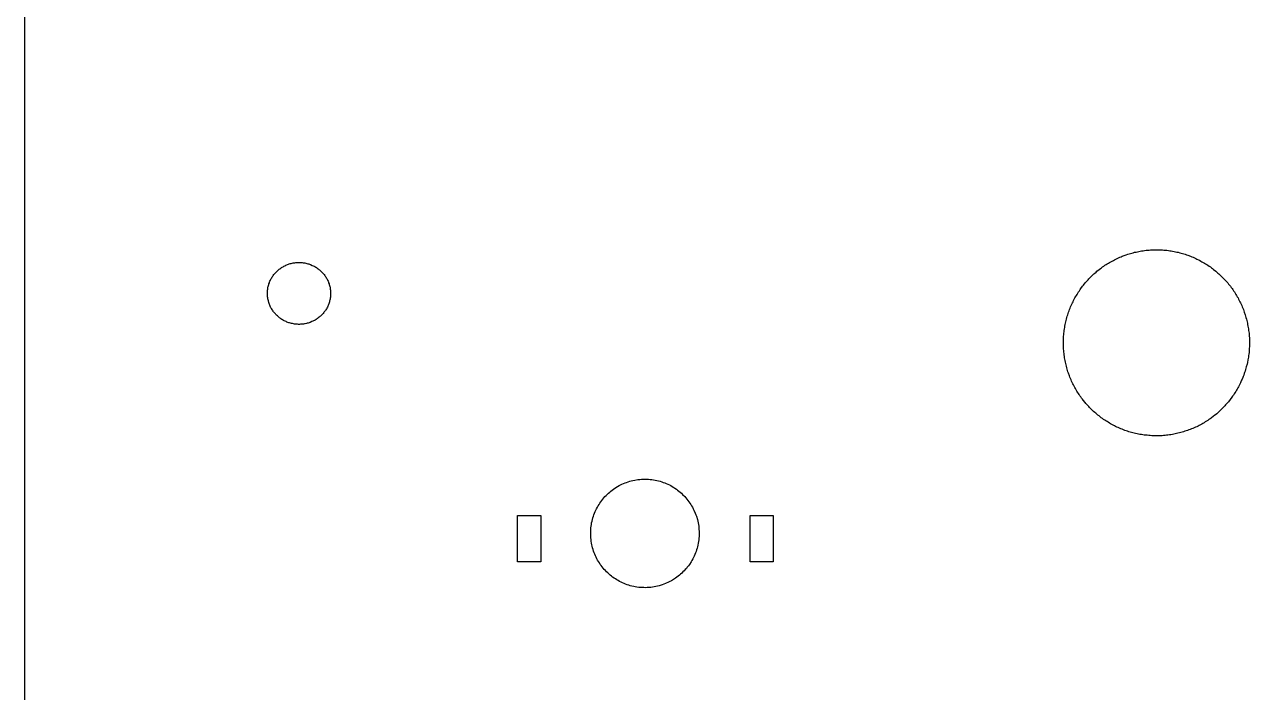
# Model space of a CAD drawing. Extents: x 14 to 160, y 773 to 1209.
# Drawn here: x 14 to 93, y 867.9 to 911 of the extents above; entities that cross this region are included whole.
import ezdxf

# ---------------------------------------------------------------- set-up
doc = ezdxf.new("R2010")
doc.units = 0

msp = doc.modelspace()

# ---------------------------------------------------------------- linework, layer by layer
at = {"layer": 'Bottom'}
for p, q in [((14.012902, 952.608116), (14.0129, 774.592)), ((85.270955, 896.184553), (85.359216, 896.216107)), ((85.359216, 896.216107), (85.447486, 896.241285)), ((85.447486, 896.241285), (85.535747, 896.263316)), ((85.535747, 896.263316), (85.624017, 896.288495)), ((85.624017, 896.288495), (85.721737, 896.304231)), ((85.721737, 896.304231), (85.810006, 896.32941)), ((85.810006, 896.32941), (85.898268, 896.345146)), ((85.898268, 896.345146), (85.995988, 896.360883)), ((85.995988, 896.360883), (86.084257, 896.376619)), ((86.084257, 896.376619), (86.181977, 896.392356)), ((86.181977, 896.392356), (86.270247, 896.401798)), ((86.270247, 896.401798), (86.367966, 896.417534)), ((86.367966, 896.417534), (86.465694, 896.42399)), ((86.465694, 896.42399), (86.560258, 896.433432)), ((86.560258, 896.433432), (86.651675, 896.442874)), ((86.651675, 896.442874), (86.7462, 896.443)), ((86.7462, 896.443), (86.843928, 896.449456)), ((86.843928, 896.449456), (87.0362, 896.449)), ((87.0368, 896.449), (87.2322, 896.449)), ((87.2322, 896.449), (87.329928, 896.442544)), ((87.329928, 896.442544), (87.4245, 896.443)), ((87.4245, 896.443), (87.52222, 896.433719)), ((87.52222, 896.433719), (87.610481, 896.424278)), ((87.610481, 896.424278), (87.708209, 896.417822)), ((87.708209, 896.417822), (87.805928, 896.402085)), ((87.805928, 896.402085), (87.894198, 896.392643)), ((87.894198, 896.392643), (87.988762, 896.376907)), ((87.988762, 896.376907), (88.080187, 896.36117)), ((88.080187, 896.36117), (88.174752, 896.345434)), ((88.174752, 896.345434), (88.266169, 896.329697)), ((88.266169, 896.329697), (88.354439, 896.304519)), ((88.354439, 896.304519), (88.449011, 896.288782)), ((88.449011, 896.288782), (88.540428, 896.263604)), ((88.540428, 896.263604), (88.628689, 896.241573)), ((88.628689, 896.241573), (88.716959, 896.216394)), ((88.716959, 896.216394), (88.805221, 896.184841)), ((30.746579, 895.392821), (30.804441, 895.427522)), ((30.804441, 895.427522), (30.862302, 895.449634)), ((30.862302, 895.449634), (30.977977, 895.499991)), ((30.977977, 895.499991), (31.035839, 895.522022)), ((31.035839, 895.522022), (31.093701, 895.537758)), ((31.093701, 895.537758), (31.148335, 895.556642)), ((31.148335, 895.556642), (31.2158, 895.572379)), ((31.2158, 895.572379), (31.273662, 895.588115)), ((31.273662, 895.588115), (31.337899, 895.603852)), ((31.337899, 895.603852), (31.395761, 895.610308)), ((31.395761, 895.610308), (31.463227, 895.619749)), ((31.463227, 895.619749), (31.527464, 895.629191)), ((31.527464, 895.629191), (31.594929, 895.635647)), ((31.594929, 895.635647), (31.7267, 895.636)), ((31.7265, 895.635), (31.8486, 895.635)), ((31.8486, 895.635), (31.916065, 895.628544)), ((31.916065, 895.628544), (31.980302, 895.619102)), ((31.980302, 895.619102), (32.047768, 895.60966)), ((32.047768, 895.60966), (32.102401, 895.603204)), ((32.102401, 895.603204), (32.169867, 895.587468)), ((32.169867, 895.587468), (32.227729, 895.571731)), ((32.227729, 895.571731), (32.291966, 895.555995)), ((32.291966, 895.555995), (32.349828, 895.537111)), ((32.349828, 895.537111), (32.40769, 895.521374)), ((32.40769, 895.521374), (32.465551, 895.499343)), ((32.465551, 895.499343), (32.581226, 895.448987)), ((32.581226, 895.448987), (32.639088, 895.426875)), ((32.639088, 895.426875), (32.69695, 895.392254)), ((83.641186, 895.393209), (83.713655, 895.449941)), ((83.713655, 895.449941), (83.786123, 895.497231)), ((83.786123, 895.497231), (83.864967, 895.544522)), ((83.864967, 895.544522), (83.937436, 895.594959)), ((83.937436, 895.594959), (84.019403, 895.635955)), ((84.019403, 895.635955), (84.101362, 895.683245)), ((84.101362, 895.683245), (84.180205, 895.72424)), ((84.180205, 895.72424), (84.262172, 895.771531)), ((84.262172, 895.771531), (84.340936, 895.812526)), ((84.340936, 895.812526), (84.422903, 895.853522)), ((84.422903, 895.853522), (84.504862, 895.89137)), ((84.504862, 895.89137), (84.583705, 895.926071)), ((84.583705, 895.926071), (84.671975, 895.967067)), ((84.671975, 895.967067), (84.753934, 895.99862)), ((84.753934, 895.99862), (84.835893, 896.039616)), ((84.835893, 896.039616), (85.012424, 896.102643)), ((85.012424, 896.102643), (85.091268, 896.127821)), ((85.091268, 896.127821), (85.182685, 896.159375)), ((85.182685, 896.159375), (85.270955, 896.184553)), ((88.805221, 896.184841), (88.89349, 896.159662)), ((88.89349, 896.159662), (88.981752, 896.128109)), ((88.981752, 896.128109), (89.063719, 896.10293)), ((89.063719, 896.10293), (89.24025, 896.039904)), ((89.24025, 896.039904), (89.322209, 895.998908)), ((89.322209, 895.998908), (89.41047, 895.967354)), ((89.41047, 895.967354), (89.492437, 895.926359)), ((89.492437, 895.926359), (89.571201, 895.891658)), ((89.571201, 895.891658), (89.65316, 895.853809)), ((89.65316, 895.853809), (89.741429, 895.812814)), ((89.741429, 895.812814), (89.823388, 895.771818)), ((89.823388, 895.771818), (89.895938, 895.724528)), ((89.895938, 895.724528), (89.974701, 895.683532)), ((89.974701, 895.683532), (90.05666, 895.636242)), ((90.05666, 895.636242), (90.135503, 895.595247)), ((90.135503, 895.595247), (90.207972, 895.544809)), ((90.207972, 895.544809), (90.289939, 895.497519)), ((90.289939, 895.497519), (90.362408, 895.450229)), ((90.362408, 895.450229), (90.434876, 895.393497)), ((29.933365, 894.602445), (29.965564, 894.652802)), ((29.965564, 894.652802), (29.997763, 894.709453)), ((29.997763, 894.709453), (30.029963, 894.756663)), ((30.029963, 894.756663), (30.065309, 894.803872)), ((30.065309, 894.803872), (30.103884, 894.854229)), ((30.103884, 894.854229), (30.13923, 894.901439)), ((30.13923, 894.901439), (30.177805, 894.942354)), ((30.177805, 894.942354), (30.219608, 894.989563)), ((30.219608, 894.989563), (30.26141, 895.030478)), ((30.26141, 895.030478), (30.303213, 895.080835)), ((30.303213, 895.080835), (30.351391, 895.118683)), ((30.351391, 895.118683), (30.393193, 895.159598)), ((30.393193, 895.159598), (30.441371, 895.191152)), ((30.441371, 895.191152), (30.492777, 895.232067)), ((30.492777, 895.232067), (30.540955, 895.26362)), ((30.540955, 895.26362), (30.589133, 895.304535)), ((30.589133, 895.304535), (30.640539, 895.336089)), ((30.640539, 895.336089), (30.698401, 895.361267)), ((30.698401, 895.361267), (30.746579, 895.392821)), ((32.69695, 895.392254), (32.745128, 895.370223)), ((32.745128, 895.370223), (32.80299, 895.335522)), ((32.80299, 895.335522), (32.851168, 895.303969)), ((32.851168, 895.303969), (32.902574, 895.263054)), ((32.902574, 895.263054), (32.950752, 895.2315)), ((32.950752, 895.2315), (32.99893, 895.190585)), ((32.99893, 895.190585), (33.050336, 895.159031)), ((33.050336, 895.159031), (33.092138, 895.118117)), ((33.092138, 895.118117), (33.140316, 895.080268)), ((33.140316, 895.080268), (33.182119, 895.029911)), ((33.182119, 895.029911), (33.223921, 894.988997)), ((33.223921, 894.988997), (33.262496, 894.941787)), ((33.262496, 894.941787), (33.304298, 894.900872)), ((33.304298, 894.900872), (33.336498, 894.853663)), ((33.336498, 894.853663), (33.3783, 894.803306)), ((33.3783, 894.803306), (33.4105, 894.756096)), ((33.4105, 894.756096), (33.445846, 894.708887)), ((33.445846, 894.708887), (33.478046, 894.652235)), ((33.478046, 894.652235), (33.510245, 894.601879)), ((82.679984, 894.576905), (82.743011, 894.643079)), ((82.743011, 894.643079), (82.809185, 894.706105)), ((82.809185, 894.706105), (82.872212, 894.772279)), ((82.872212, 894.772279), (82.938386, 894.829012)), ((82.938386, 894.829012), (83.001412, 894.892038)), ((83.001412, 894.892038), (83.067586, 894.94877)), ((83.067586, 894.94877), (83.140055, 895.011797)), ((83.140055, 895.011797), (83.203082, 895.068529)), ((83.203082, 895.068529), (83.348084, 895.182017)), ((83.348084, 895.182017), (83.423699, 895.238749)), ((83.423699, 895.238749), (83.496168, 895.286039)), ((83.496168, 895.286039), (83.568637, 895.342772)), ((83.568637, 895.342772), (83.641186, 895.393209)), ((90.434876, 895.393497), (90.516843, 895.343059)), ((90.516843, 895.343059), (90.589312, 895.286327)), ((90.589312, 895.286327), (90.66178, 895.239037)), ((90.66178, 895.239037), (90.724807, 895.182305)), ((90.724807, 895.182305), (90.869817, 895.068817)), ((90.869817, 895.068817), (90.935991, 895.012085)), ((90.935991, 895.012085), (91.00846, 894.949058)), ((91.00846, 894.949058), (91.071486, 894.892326)), ((91.071486, 894.892326), (91.13766, 894.829299)), ((91.13766, 894.829299), (91.200687, 894.772567)), ((91.200687, 894.772567), (91.396134, 894.57712)), ((29.6861, 893.781), (29.692556, 893.847093)), ((29.692556, 893.847093), (29.702159, 893.903745)), ((29.702159, 893.903745), (29.708615, 893.966691)), ((29.708615, 893.966691), (29.718219, 894.032784)), ((29.718219, 894.032784), (29.734278, 894.089435)), ((29.734278, 894.089435), (29.750337, 894.152381)), ((29.750337, 894.152381), (29.766396, 894.209033)), ((29.766396, 894.209033), (29.785603, 894.265684)), ((29.785603, 894.265684), (29.808118, 894.322336)), ((29.808118, 894.322336), (29.824178, 894.385282)), ((29.824178, 894.385282), (29.84984, 894.435638)), ((29.84984, 894.435638), (29.875503, 894.49229)), ((29.875503, 894.49229), (29.907702, 894.548941)), ((29.907702, 894.548941), (29.933365, 894.602445)), ((33.510245, 894.601879), (33.535907, 894.548375)), ((33.535907, 894.548375), (33.568107, 894.491723)), ((33.568107, 894.491723), (33.593769, 894.435072)), ((33.593769, 894.435072), (33.616204, 894.384715)), ((33.616204, 894.384715), (33.635411, 894.321769)), ((33.635411, 894.321769), (33.657926, 894.265118)), ((33.657926, 894.265118), (33.673985, 894.208466)), ((33.673985, 894.208466), (33.693192, 894.151815)), ((33.693192, 894.151815), (33.709251, 894.088869)), ((33.709251, 894.088869), (33.72531, 894.032217)), ((33.72531, 894.032217), (33.731766, 893.966124)), ((33.731766, 893.966124), (33.74137, 893.903178)), ((33.74137, 893.903178), (33.747826, 893.846527)), ((33.747826, 893.846527), (33.757429, 893.780433)), ((82.065325, 893.801523), (82.115763, 893.883481)), ((82.115763, 893.883481), (82.163053, 893.956031)), ((82.163053, 893.956031), (82.276541, 894.101033)), ((82.276541, 894.101033), (82.333273, 894.167207)), ((82.333273, 894.167207), (82.446761, 894.312209)), ((82.446761, 894.312209), (82.503493, 894.375235)), ((82.503493, 894.375235), (82.560225, 894.447704)), ((82.560225, 894.447704), (82.623252, 894.513878)), ((82.623252, 894.513878), (82.679984, 894.576905)), ((91.396134, 894.57712), (91.452866, 894.514093)), ((91.452866, 894.514093), (91.515893, 894.447919)), ((91.515893, 894.447919), (91.572625, 894.375451)), ((91.572625, 894.375451), (91.638799, 894.312424)), ((91.638799, 894.312424), (91.695531, 894.239955)), ((91.695531, 894.239955), (91.749116, 894.167487)), ((91.749116, 894.167487), (91.805848, 894.101313)), ((91.805848, 894.101313), (91.856286, 894.028844)), ((91.856286, 894.028844), (91.913018, 893.956376)), ((91.913018, 893.956376), (91.960308, 893.883826)), ((91.960308, 893.883826), (92.01704, 893.801867)), ((29.686144, 893.531651), (29.6861, 893.781)), ((29.6926, 893.475), (29.686144, 893.531651)), ((29.692581, 893.412821), (29.6926, 893.475)), ((29.702184, 893.346727), (29.692581, 893.412821)), ((29.718243, 893.283781), (29.702184, 893.346727)), ((29.727847, 893.22713), (29.718243, 893.283781)), ((29.743906, 893.161037), (29.727847, 893.22713)), ((29.776105, 893.04767), (29.743906, 893.161037)), ((29.792165, 892.984724), (29.776105, 893.04767)), ((33.667503, 893.032061), (33.641841, 892.975409)), ((33.683563, 893.088712), (33.667503, 893.032061)), ((33.699622, 893.154805), (33.683563, 893.088712)), ((33.715681, 893.211457), (33.699622, 893.154805)), ((33.725285, 893.274403), (33.715681, 893.211457)), ((33.741344, 893.331054), (33.725285, 893.274403)), ((33.7478, 893.394), (33.741344, 893.331054)), ((33.7574, 893.523), (33.747797, 893.460054)), ((33.747797, 893.460054), (33.7478, 893.394)), ((33.757429, 893.780433), (33.7574, 893.523)), ((81.614454, 893.019741), (81.65545, 893.1017)), ((81.65545, 893.1017), (81.696446, 893.180544)), ((81.696446, 893.180544), (81.734294, 893.262503)), ((81.734294, 893.262503), (81.77529, 893.344462)), ((81.77529, 893.344462), (81.825727, 893.423306)), ((81.825727, 893.423306), (81.873017, 893.495774)), ((81.873017, 893.495774), (81.914013, 893.577741)), ((81.914013, 893.577741), (81.961303, 893.656505)), ((81.961303, 893.656505), (82.011741, 893.729054)), ((82.011741, 893.729054), (82.065325, 893.801523)), ((92.01704, 893.801867), (92.06433, 893.729399)), ((92.06433, 893.729399), (92.114768, 893.656849)), ((92.114768, 893.656849), (92.162058, 893.578086)), ((92.162058, 893.578086), (92.209348, 893.496119)), ((92.209348, 893.496119), (92.250344, 893.423651)), ((92.250344, 893.423651), (92.300781, 893.344807)), ((92.300781, 893.344807), (92.33863, 893.262848)), ((92.33863, 893.262848), (92.379625, 893.180889)), ((92.379625, 893.180889), (92.420621, 893.102045)), ((92.420621, 893.102045), (92.461616, 893.020086)), ((29.817827, 892.928072), (29.792165, 892.984724)), ((29.840262, 892.871421), (29.817827, 892.928072)), ((29.891668, 892.758046), (29.840262, 892.871421)), ((29.914102, 892.710836), (29.891668, 892.758046)), ((29.949449, 892.654185), (29.914102, 892.710836)), ((29.981648, 892.606976), (29.949449, 892.654185)), ((30.013848, 892.550324), (29.981648, 892.606976)), ((30.046047, 892.499967), (30.013848, 892.550324)), ((30.081393, 892.452677), (30.046047, 892.499967)), ((30.119968, 892.405468), (30.081393, 892.452677)), ((30.155315, 892.355111), (30.119968, 892.405468)), ((30.197117, 892.314115), (30.155315, 892.355111)), ((30.235692, 892.266906), (30.197117, 892.314115)), ((30.277494, 892.225991), (30.235692, 892.266906)), ((33.198314, 892.260891), (33.156511, 892.219896)), ((33.240116, 892.308101), (33.198314, 892.260891)), ((33.281919, 892.349096), (33.240116, 892.308101)), ((33.320494, 892.396306), (33.281919, 892.349096)), ((33.35584, 892.443515), (33.320494, 892.396306)), ((33.394415, 892.493872), (33.35584, 892.443515)), ((33.429761, 892.541082), (33.394415, 892.493872)), ((33.461961, 892.588291), (33.429761, 892.541082)), ((33.49416, 892.644943), (33.461961, 892.588291)), ((33.519822, 892.695299), (33.49416, 892.644943)), ((33.552022, 892.751951), (33.519822, 892.695299)), ((33.577684, 892.808602), (33.552022, 892.751951)), ((33.600119, 892.865254), (33.577684, 892.808602)), ((33.625782, 892.918758), (33.600119, 892.865254)), ((33.641841, 892.975409), (33.625782, 892.918758)), ((81.283262, 892.165467), (81.314815, 892.253729)), ((81.314815, 892.253729), (81.339994, 892.341998)), ((81.339994, 892.341998), (81.371547, 892.43026)), ((81.371547, 892.43026), (81.406248, 892.512219)), ((81.406248, 892.512219), (81.437802, 892.600489)), ((81.437802, 892.600489), (81.469356, 892.682448)), ((81.469356, 892.682448), (81.50091, 892.770717)), ((81.50091, 892.770717), (81.541905, 892.84948)), ((81.541905, 892.84948), (81.573459, 892.940897)), ((81.573459, 892.940897), (81.614454, 893.019741)), ((92.461616, 893.020086), (92.502612, 892.941242)), ((92.502612, 892.941242), (92.54046, 892.849825)), ((92.54046, 892.849825), (92.575161, 892.771062)), ((92.575161, 892.771062), (92.606715, 892.682792)), ((92.606715, 892.682792), (92.647711, 892.600833)), ((92.647711, 892.600833), (92.679264, 892.512564)), ((92.679264, 892.512564), (92.704443, 892.430605)), ((92.704443, 892.430605), (92.767469, 892.254074)), ((92.767469, 892.254074), (92.792648, 892.165812)), ((30.325672, 892.185076), (30.277494, 892.225991)), ((30.367475, 892.147228), (30.325672, 892.185076)), ((30.418881, 892.106313), (30.367475, 892.147228)), ((30.467059, 892.065398), (30.418881, 892.106313)), ((30.508861, 892.033844), (30.467059, 892.065398)), ((30.557039, 891.992929), (30.508861, 892.033844)), ((30.614901, 891.961376), (30.557039, 891.992929)), ((30.663079, 891.929822), (30.614901, 891.961376)), ((30.714485, 891.895121), (30.663079, 891.929822)), ((30.772347, 891.87309), (30.714485, 891.895121)), ((30.830209, 891.838389), (30.772347, 891.87309)), ((30.888071, 891.816277), (30.830209, 891.838389)), ((30.936249, 891.791099), (30.888071, 891.816277)), ((30.99411, 891.76592), (30.936249, 891.791099)), ((31.058348, 891.750184), (30.99411, 891.76592)), ((31.11621, 891.734447), (31.058348, 891.750184)), ((31.174071, 891.709269), (31.11621, 891.734447)), ((31.241537, 891.693532), (31.174071, 891.709269)), ((31.299398, 891.687076), (31.241537, 891.693532)), ((31.363636, 891.67134), (31.299398, 891.687076)), ((31.421498, 891.661898), (31.363636, 891.67134)), ((31.485735, 891.655442), (31.421498, 891.661898)), ((31.5532, 891.646), (31.485735, 891.655442)), ((31.617435, 891.645442), (31.5532, 891.646)), ((31.6849, 891.636), (31.617435, 891.645442)), ((31.749135, 891.636558), (31.6849, 891.636)), ((31.8166, 891.646), (31.749135, 891.636558)), ((31.880846, 891.646199), (31.8166, 891.646)), ((31.938708, 891.655641), (31.880846, 891.646199)), ((32.006173, 891.662097), (31.938708, 891.655641)), ((32.070411, 891.671539), (32.006173, 891.662097)), ((32.128273, 891.677995), (32.070411, 891.671539)), ((32.195738, 891.693732), (32.128273, 891.677995)), ((32.2536, 891.709468), (32.195738, 891.693732)), ((32.317837, 891.728352), (32.2536, 891.709468)), ((32.375699, 891.744089), (32.317837, 891.728352)), ((32.433561, 891.76612), (32.375699, 891.744089)), ((32.549244, 891.816476), (32.433561, 891.76612)), ((32.607106, 891.838588), (32.549244, 891.816476)), ((32.664967, 891.863767), (32.607106, 891.838588)), ((32.713145, 891.89532), (32.664967, 891.863767)), ((32.771007, 891.920499), (32.713145, 891.89532)), ((32.819185, 891.952052), (32.771007, 891.920499)), ((32.870591, 891.993048), (32.819185, 891.952052)), ((32.918769, 892.024602), (32.870591, 891.993048)), ((32.966947, 892.059303), (32.918769, 892.024602)), ((33.018353, 892.09707), (32.966947, 892.059303)), ((33.066531, 892.138066), (33.018353, 892.09707)), ((33.108333, 892.178981), (33.066531, 892.138066)), ((33.156511, 892.219896), (33.108333, 892.178981)), ((81.122749, 891.437271), (81.138486, 891.528688)), ((81.138486, 891.528688), (81.154222, 891.62326)), ((81.154222, 891.62326), (81.169959, 891.71153)), ((81.169959, 891.71153), (81.195137, 891.809249)), ((81.195137, 891.809249), (81.210874, 891.897519)), ((81.210874, 891.897519), (81.236052, 891.98578)), ((81.236052, 891.98578), (81.258083, 892.077197)), ((81.258083, 892.077197), (81.283262, 892.165467)), ((92.792648, 892.165812), (92.814679, 892.077543)), ((92.814679, 892.077543), (92.839857, 891.986126)), ((92.839857, 891.986126), (92.865036, 891.897864)), ((92.865036, 891.897864), (92.887147, 891.809594)), ((92.887147, 891.809594), (92.906031, 891.711875)), ((92.906031, 891.711875), (92.921768, 891.623605)), ((92.921768, 891.623605), (92.943799, 891.535343)), ((92.943799, 891.535343), (92.959535, 891.437616)), ((81.0407, 890.681), (81.050142, 890.775572)), ((81.040758, 890.23572), (81.0407, 890.681)), ((81.050142, 890.775572), (81.0502, 890.873)), ((81.0502, 890.873), (81.056656, 890.970728)), ((81.056656, 890.970728), (81.066098, 891.068447)), ((81.066098, 891.068447), (81.081834, 891.156717)), ((81.081834, 891.156717), (81.091276, 891.251281)), ((81.091276, 891.251281), (81.107013, 891.349009)), ((81.107013, 891.349009), (81.122749, 891.437271)), ((92.959535, 891.437616), (92.968977, 891.349354)), ((92.968977, 891.349354), (92.984714, 891.251626)), ((92.984714, 891.251626), (93.00045, 891.157062)), ((93.00045, 891.157062), (93.009892, 891.068792)), ((93.009892, 891.068792), (93.016348, 890.971073)), ((93.016348, 890.971073), (93.02579, 890.873345)), ((93.02579, 890.873345), (93.032246, 890.775625)), ((93.032246, 890.775625), (93.0323, 890.583)), ((81.0502, 890.138), (81.040758, 890.23572)), ((81.050172, 890.04097), (81.0502, 890.138)), ((81.056628, 889.952709), (81.050172, 890.04097)), ((81.066069, 889.858137), (81.056628, 889.952709)), ((93.016358, 889.914428), (93.009902, 889.816708)), ((93.0258, 890.009), (93.016358, 889.914428)), ((93.025844, 890.106738), (93.0258, 890.009)), ((93.0323, 890.195), (93.025844, 890.106738)), ((93.0417, 890.39), (93.032258, 890.292272)), ((93.032258, 890.292272), (93.0323, 890.195)), ((93.0323, 890.583), (93.041742, 890.48528)), ((93.041742, 890.48528), (93.0417, 890.39)), ((81.075511, 889.760417), (81.066069, 889.858137)), ((81.091248, 889.672147), (81.075511, 889.760417)), ((81.097704, 889.574428), (81.091248, 889.672147)), ((81.11344, 889.476708), (81.097704, 889.574428)), ((81.129177, 889.388438), (81.11344, 889.476708)), ((81.148061, 889.300177), (81.129177, 889.388438)), ((81.170173, 889.202449), (81.148061, 889.300177)), ((81.185909, 889.114187), (81.170173, 889.202449)), ((81.236347, 888.937656), (81.185909, 889.114187)), ((92.90596, 889.170479), (92.880782, 889.072759)), ((92.937514, 889.34701), (92.90596, 889.170479)), ((92.953251, 889.44473), (92.937514, 889.34701)), ((92.968987, 889.532999), (92.953251, 889.44473)), ((92.984724, 889.630719), (92.968987, 889.532999)), ((92.994166, 889.728447), (92.984724, 889.630719)), ((93.009902, 889.816708), (92.994166, 889.728447)), ((81.258378, 888.839929), (81.236347, 888.937656)), ((81.308815, 888.663398), (81.258378, 888.839929)), ((81.330846, 888.581439), (81.308815, 888.663398)), ((81.365547, 888.493177), (81.330846, 888.581439)), ((81.428574, 888.316646), (81.365547, 888.493177)), ((81.460128, 888.234679), (81.428574, 888.316646)), ((92.669671, 888.372905), (92.638117, 888.281488)), ((92.704372, 888.461167), (92.669671, 888.372905)), ((92.726403, 888.54001), (92.704372, 888.461167)), ((92.757957, 888.628272), (92.726403, 888.54001)), ((92.783135, 888.719697), (92.757957, 888.628272)), ((92.808313, 888.807959), (92.783135, 888.719697)), ((92.830345, 888.896228), (92.808313, 888.807959)), ((92.880782, 889.072759), (92.830345, 888.896228)), ((81.494829, 888.146418), (81.460128, 888.234679)), ((81.532677, 888.064459), (81.494829, 888.146418)), ((81.567378, 887.985615), (81.532677, 888.064459)), ((81.608374, 887.897345), (81.567378, 887.985615)), ((81.646222, 887.815386), (81.608374, 887.897345)), ((81.687217, 887.733427), (81.646222, 887.815386)), ((81.728213, 887.654583), (81.687217, 887.733427)), ((81.769209, 887.572625), (81.728213, 887.654583)), ((81.816499, 887.493781), (81.769209, 887.572625)), ((92.291188, 887.540662), (92.243898, 887.468113)), ((92.332183, 887.619425), (92.291188, 887.540662)), ((92.373179, 887.701392), (92.332183, 887.619425)), ((92.411027, 887.783351), (92.373179, 887.701392)), ((92.452023, 887.862195), (92.411027, 887.783351)), ((92.493019, 887.944154), (92.452023, 887.862195)), ((92.534014, 888.032415), (92.493019, 887.944154)), ((92.565568, 888.114382), (92.534014, 888.032415)), ((92.606563, 888.202644), (92.565568, 888.114382)), ((92.638117, 888.281488), (92.606563, 888.202644)), ((81.857494, 887.418165), (81.816499, 887.493781)), ((81.904785, 887.339402), (81.857494, 887.418165)), ((81.955222, 887.266852), (81.904785, 887.339402)), ((82.002512, 887.184893), (81.955222, 887.266852)), ((82.049803, 887.112425), (82.002512, 887.184893)), ((82.106535, 887.033581), (82.049803, 887.112425)), ((82.156972, 886.961112), (82.106535, 887.033581)), ((82.213704, 886.888563), (82.156972, 886.961112)), ((82.260994, 886.812947), (82.213704, 886.888563)), ((82.317727, 886.74992), (82.260994, 886.812947)), ((82.431215, 886.60491), (82.317727, 886.74992)), ((91.903424, 886.935396), (91.676455, 886.645376)), ((91.950715, 887.007864), (91.903424, 886.935396)), ((92.001152, 887.080414), (91.950715, 887.007864)), ((92.057884, 887.152882), (92.001152, 887.080414)), ((92.105174, 887.234841), (92.057884, 887.152882)), ((92.152465, 887.307391), (92.105174, 887.234841)), ((92.19346, 887.386154), (92.152465, 887.307391)), ((92.243898, 887.468113), (92.19346, 887.386154)), ((82.487947, 886.538736), (82.431215, 886.60491)), ((82.550973, 886.466268), (82.487947, 886.538736)), ((82.607705, 886.403241), (82.550973, 886.466268)), ((82.670732, 886.337067), (82.607705, 886.403241)), ((82.727464, 886.27404), (82.670732, 886.337067)), ((82.856713, 886.144791), (82.727464, 886.27404)), ((82.922887, 886.081765), (82.856713, 886.144791)), ((82.985914, 886.025033), (82.922887, 886.081765)), ((83.058383, 885.958859), (82.985914, 886.025033)), ((83.124557, 885.902126), (83.058383, 885.958859)), ((90.992604, 885.933198), (90.92643, 885.879613)), ((91.05563, 885.999372), (90.992604, 885.933198)), ((91.128099, 886.056104), (91.05563, 885.999372)), ((91.194273, 886.119131), (91.128099, 886.056104)), ((91.2573, 886.185305), (91.194273, 886.119131)), ((91.323474, 886.248332), (91.2573, 886.185305)), ((91.380206, 886.314506), (91.323474, 886.248332)), ((91.443232, 886.377533), (91.380206, 886.314506)), ((91.499964, 886.443707), (91.443232, 886.377533)), ((91.566138, 886.506733), (91.499964, 886.443707)), ((91.619723, 886.579202), (91.566138, 886.506733)), ((91.676455, 886.645376), (91.619723, 886.579202)), ((83.197025, 885.845394), (83.124557, 885.902126)), ((83.260052, 885.788662), (83.197025, 885.845394)), ((83.33252, 885.73193), (83.260052, 885.788662)), ((83.40507, 885.678345), (83.33252, 885.73193)), ((83.477538, 885.621613), (83.40507, 885.678345)), ((83.550007, 885.571176), (83.477538, 885.621613)), ((83.625623, 885.514444), (83.550007, 885.571176)), ((83.698091, 885.467153), (83.625623, 885.514444)), ((83.776935, 885.419863), (83.698091, 885.467153)), ((83.849404, 885.369426), (83.776935, 885.419863)), ((83.931363, 885.322136), (83.849404, 885.369426)), ((84.003831, 885.274845), (83.931363, 885.322136)), ((84.082675, 885.224408), (84.003831, 885.274845)), ((84.164634, 885.183412), (84.082675, 885.224408)), ((84.246601, 885.145564), (84.164634, 885.183412)), ((84.325364, 885.095126), (84.246601, 885.145564)), ((89.88623, 885.167154), (89.804263, 885.119864)), ((89.958699, 885.20815), (89.88623, 885.167154)), ((90.040658, 885.25544), (89.958699, 885.20815)), ((90.119502, 885.296436), (90.040658, 885.25544)), ((90.19197, 885.346873), (90.119502, 885.296436)), ((90.273937, 885.394163), (90.19197, 885.346873)), ((90.346406, 885.441454), (90.273937, 885.394163)), ((90.428365, 885.498186), (90.346406, 885.441454)), ((90.500914, 885.548623), (90.428365, 885.498186)), ((90.573383, 885.595913), (90.500914, 885.548623)), ((90.718393, 885.709401), (90.573383, 885.595913)), ((90.78142, 885.766133), (90.718393, 885.709401)), ((90.92643, 885.879613), (90.78142, 885.766133)), ((84.407323, 885.054131), (84.325364, 885.095126)), ((84.486167, 885.016283), (84.407323, 885.054131)), ((84.568126, 884.981582), (84.486167, 885.016283)), ((84.650093, 884.943733), (84.568126, 884.981582)), ((84.738355, 884.909032), (84.650093, 884.943733)), ((84.817199, 884.871184), (84.738355, 884.909032)), ((84.908616, 884.836483), (84.817199, 884.871184)), ((84.996877, 884.804929), (84.908616, 884.836483)), ((85.075721, 884.779751), (84.996877, 884.804929)), ((85.163983, 884.748197), (85.075721, 884.779751)), ((85.255408, 884.716643), (85.163983, 884.748197)), ((85.343669, 884.691465), (85.255408, 884.716643)), ((85.431939, 884.669353), (85.343669, 884.691465)), ((85.60847, 884.618916), (85.431939, 884.669353)), ((85.696732, 884.603179), (85.60847, 884.618916)), ((85.794451, 884.578001), (85.696732, 884.603179)), ((85.970982, 884.546447), (85.794451, 884.578001)), ((86.06871, 884.530711), (85.970982, 884.546447)), ((86.156971, 884.514974), (86.06871, 884.530711)), ((86.254699, 884.499238), (86.156971, 884.514974)), ((86.352419, 884.489796), (86.254699, 884.499238)), ((86.440688, 884.48334), (86.352419, 884.489796)), ((86.538408, 884.473898), (86.440688, 884.48334)), ((86.63298, 884.467442), (86.538408, 884.473898)), ((86.7307, 884.458), (86.63298, 884.467442)), ((86.828372, 884.457442), (86.7307, 884.458)), ((86.9261, 884.448), (86.828372, 884.457442)), ((87.216128, 884.448558), (86.9261, 884.448)), ((87.3107, 884.458), (87.216128, 884.448558)), ((87.402107, 884.45764), (87.3107, 884.458)), ((87.496679, 884.467082), (87.402107, 884.45764)), ((87.594399, 884.473538), (87.496679, 884.467082)), ((87.692126, 884.48298), (87.594399, 884.473538)), ((87.780388, 884.498716), (87.692126, 884.48298)), ((87.878116, 884.505172), (87.780388, 884.498716)), ((87.97268, 884.520909), (87.878116, 884.505172)), ((88.064097, 884.539792), (87.97268, 884.520909)), ((88.158669, 884.555529), (88.064097, 884.539792)), ((88.246939, 884.571265), (88.158669, 884.555529)), ((88.338356, 884.593297), (88.246939, 884.571265)), ((88.426617, 884.61218), (88.338356, 884.593297)), ((88.52119, 884.634292), (88.426617, 884.61218)), ((88.612607, 884.659471), (88.52119, 884.634292)), ((88.700876, 884.684649), (88.612607, 884.659471)), ((88.789138, 884.70668), (88.700876, 884.684649)), ((88.877408, 884.741381), (88.789138, 884.70668)), ((88.965669, 884.763412), (88.877408, 884.741381)), ((89.047628, 884.794966), (88.965669, 884.763412)), ((89.135898, 884.829667), (89.047628, 884.794966)), ((89.22416, 884.861221), (89.135898, 884.829667)), ((89.306127, 884.892774), (89.22416, 884.861221)), ((89.394388, 884.924328), (89.306127, 884.892774)), ((89.476347, 884.965324), (89.394388, 884.924328)), ((89.555191, 885.006319), (89.476347, 884.965324)), ((89.63715, 885.037873), (89.555191, 885.006319)), ((89.72542, 885.078868), (89.63715, 885.037873)), ((89.804263, 885.119864), (89.72542, 885.078868)), ((52.096192, 881.069142), (52.272723, 881.182622)), ((52.272723, 881.182622), (52.370451, 881.239354)), ((52.370451, 881.239354), (52.465015, 881.286645)), ((52.465015, 881.286645), (52.556432, 881.32764)), ((52.556432, 881.32764), (52.651004, 881.37493)), ((52.651004, 881.37493), (52.758182, 881.415926)), ((52.758182, 881.415926), (52.852755, 881.44748)), ((52.852755, 881.44748), (52.959933, 881.488475)), ((52.959933, 881.488475), (53.054505, 881.520029)), ((53.054505, 881.520029), (53.161683, 881.545207)), ((53.161683, 881.545207), (53.265713, 881.567239)), ((53.265713, 881.567239), (53.379201, 881.592417)), ((53.379201, 881.592417), (53.587254, 881.623971)), ((53.587254, 881.623971), (53.700734, 881.642854)), ((53.700734, 881.642854), (53.814222, 881.64931)), ((53.814222, 881.64931), (53.927702, 881.658752)), ((53.927702, 881.658752), (54.0412, 881.658)), ((54.0412, 881.658), (54.1515, 881.658)), ((54.1515, 881.658), (54.258678, 881.648558)), ((54.258678, 881.648558), (54.372158, 881.642102)), ((54.372158, 881.642102), (54.482491, 881.623218)), ((54.482491, 881.623218), (54.589677, 881.607482)), ((54.589677, 881.607482), (54.700002, 881.591745)), ((54.700002, 881.591745), (54.807188, 881.566567)), ((54.807188, 881.566567), (54.91121, 881.544536)), ((54.91121, 881.544536), (55.01524, 881.519357)), ((55.01524, 881.519357), (55.122418, 881.487804)), ((55.122418, 881.487804), (55.21699, 881.446808)), ((55.21699, 881.446808), (55.324168, 881.415254)), ((55.324168, 881.415254), (55.418741, 881.374259)), ((55.418741, 881.374259), (55.51646, 881.326969)), ((55.51646, 881.326969), (55.614188, 881.285973)), ((55.614188, 881.285973), (55.70245, 881.238683)), ((55.70245, 881.238683), (55.800177, 881.181951)), ((55.800177, 881.181951), (56.06497, 881.011722)), ((51.320722, 880.36627), (51.393271, 880.448237)), ((51.393271, 880.448237), (51.456298, 880.527)), ((51.456298, 880.527), (51.528847, 880.599549)), ((51.528847, 880.599549), (51.610806, 880.672018)), ((51.610806, 880.672018), (51.683274, 880.744486)), ((51.683274, 880.744486), (51.765241, 880.817036)), ((51.765241, 880.817036), (51.844005, 880.88321)), ((51.844005, 880.88321), (51.925963, 880.946236)), ((51.925963, 880.946236), (52.014233, 881.01241)), ((52.014233, 881.01241), (52.096192, 881.069142)), ((56.06497, 881.011722), (56.146929, 880.945548)), ((56.146929, 880.945548), (56.225773, 880.882521)), ((56.225773, 880.882521), (56.307732, 880.816347)), ((56.307732, 880.816347), (56.389691, 880.743798)), ((56.389691, 880.743798), (56.468535, 880.671329)), ((56.468535, 880.671329), (56.613545, 880.526319)), ((56.613545, 880.526319), (56.686013, 880.447556)), ((56.686013, 880.447556), (56.752187, 880.365589)), ((50.829017, 879.559237), (50.876307, 879.656965)), ((50.876307, 879.656965), (50.917302, 879.751529)), ((50.917302, 879.751529), (50.974034, 879.842954)), ((50.974034, 879.842954), (51.021325, 879.937518)), ((51.021325, 879.937518), (51.078057, 880.028935)), ((51.078057, 880.028935), (51.134789, 880.117205)), ((51.134789, 880.117205), (51.191521, 880.196049)), ((51.191521, 880.196049), (51.254548, 880.284311)), ((51.254548, 880.284311), (51.320722, 880.36627)), ((56.752187, 880.365589), (56.815214, 880.28363)), ((56.815214, 880.28363), (56.881388, 880.195368)), ((56.881388, 880.195368), (56.93812, 880.116525)), ((56.93812, 880.116525), (56.994852, 880.028255)), ((56.994852, 880.028255), (57.048437, 879.936838)), ((57.048437, 879.936838), (57.105169, 879.842274)), ((57.105169, 879.842274), (57.155607, 879.750849)), ((57.155607, 879.750849), (57.202897, 879.656284)), ((57.202897, 879.656284), (57.284856, 879.460837)), ((45.8167, 876.315), (45.8167, 879.31)), ((45.8167, 879.31), (47.3173, 879.31)), ((47.3173, 879.31), (47.3173, 876.315)), ((50.586271, 878.736478), (50.602007, 878.840508)), ((50.602007, 878.840508), (50.627186, 878.94453)), ((50.627186, 878.94453), (50.649217, 879.051716)), ((50.649217, 879.051716), (50.683918, 879.155738)), ((50.683918, 879.155738), (50.715472, 879.259768)), ((50.715472, 879.259768), (50.747025, 879.357488)), ((50.747025, 879.357488), (50.788021, 879.461518)), ((50.788021, 879.461518), (50.829017, 879.559237)), ((57.284856, 879.460837), (57.322704, 879.356807)), ((57.322704, 879.356807), (57.357405, 879.259088)), ((57.357405, 879.259088), (57.420432, 879.051035)), ((57.420432, 879.051035), (57.44561, 878.943849)), ((57.44561, 878.943849), (57.470788, 878.839827)), ((57.470788, 878.839827), (57.486525, 878.735797)), ((60.8187, 876.315), (60.8187, 879.31)), ((60.8187, 879.31), (62.3193, 879.31)), ((62.3193, 879.31), (62.3193, 876.315)), ((50.5389, 878.292), (50.545356, 878.405488)), ((50.538924, 877.976204), (50.5389, 878.292)), ((50.545356, 878.405488), (50.554798, 878.518968)), ((50.554798, 878.518968), (50.570534, 878.622998)), ((50.570534, 878.622998), (50.586271, 878.736478)), ((57.486525, 878.735797), (57.508556, 878.622317)), ((57.508556, 878.622317), (57.517998, 878.508829)), ((57.517998, 878.508829), (57.524454, 878.404807)), ((57.524454, 878.404807), (57.533896, 878.291319)), ((57.533896, 878.291319), (57.5339, 877.954)), ((50.54538, 877.862716), (50.538924, 877.976204)), ((50.561116, 877.752383), (50.54538, 877.862716)), ((50.570558, 877.645205), (50.561116, 877.752383)), ((50.592589, 877.531717), (50.570558, 877.645205)), ((50.611473, 877.427695), (50.592589, 877.531717)), ((50.633504, 877.323665), (50.611473, 877.427695)), ((50.665058, 877.219643), (50.633504, 877.323665)), ((57.430039, 877.298312), (57.404861, 877.19429)), ((57.45207, 877.40549), (57.430039, 877.298312)), ((57.477249, 877.515823), (57.45207, 877.40549)), ((57.492985, 877.623009), (57.477249, 877.515823)), ((57.508722, 877.733334), (57.492985, 877.623009)), ((57.524458, 877.84052), (57.508722, 877.733334)), ((57.5339, 877.954), (57.524458, 877.84052)), ((50.690236, 877.112457), (50.665058, 877.219643)), ((50.731232, 877.017893), (50.690236, 877.112457)), ((50.762786, 876.910707), (50.731232, 877.017893)), ((50.803781, 876.816143), (50.762786, 876.910707)), ((50.844777, 876.718415), (50.803781, 876.816143)), ((50.892067, 876.620695), (50.844777, 876.718415)), ((50.942505, 876.522968), (50.892067, 876.620695)), ((50.989795, 876.434706), (50.942505, 876.522968)), ((51.046527, 876.340134), (50.989795, 876.434706)), ((57.121039, 876.507074), (57.073749, 876.412509)), ((57.171476, 876.598491), (57.121039, 876.507074)), ((57.218766, 876.693063), (57.171476, 876.598491)), ((57.259762, 876.790791), (57.218766, 876.693063)), ((57.300758, 876.894813), (57.259762, 876.790791)), ((57.341753, 876.99254), (57.300758, 876.894813)), ((57.373307, 877.096562), (57.341753, 876.99254)), ((57.404861, 877.19429), (57.373307, 877.096562)), ((47.3173, 876.315), (45.8167, 876.315)), ((51.103259, 876.248717), (51.046527, 876.340134)), ((51.159991, 876.160455), (51.103259, 876.248717)), ((51.223018, 876.081611), (51.159991, 876.160455)), ((51.27975, 875.993341), (51.223018, 876.081611)), ((51.352299, 875.911383), (51.27975, 875.993341)), ((51.418473, 875.829424), (51.352299, 875.911383)), ((51.490942, 875.756955), (51.418473, 875.829424)), ((51.563491, 875.678111), (51.490942, 875.756955)), ((51.63596, 875.605643), (51.563491, 875.678111)), ((56.493815, 875.668625), (56.421346, 875.596156)), ((56.572658, 875.741094), (56.493815, 875.668625)), ((56.638832, 875.823061), (56.572658, 875.741094)), ((56.711301, 875.895529), (56.638832, 875.823061)), ((56.774328, 875.974373), (56.711301, 875.895529)), ((56.840502, 876.06579), (56.774328, 875.974373)), ((56.903528, 876.144553), (56.840502, 876.06579)), ((57.017016, 876.321084), (56.903528, 876.144553)), ((57.073749, 876.412509), (57.017016, 876.321084)), ((62.3193, 876.315), (60.8187, 876.315)), ((51.714804, 875.539469), (51.63596, 875.605643)), ((51.796763, 875.467), (51.714804, 875.539469)), ((51.875526, 875.403973), (51.796763, 875.467)), ((51.957493, 875.337799), (51.875526, 875.403973)), ((52.045754, 875.274773), (51.957493, 875.337799)), ((52.134024, 875.21804), (52.045754, 875.274773)), ((52.225441, 875.161308), (52.134024, 875.21804)), ((52.313703, 875.110871), (52.225441, 875.161308)), ((52.408275, 875.057286), (52.313703, 875.110871)), ((52.499692, 875.006849), (52.408275, 875.057286)), ((52.594264, 874.965853), (52.499692, 875.006849)), ((52.691984, 874.928005), (52.594264, 874.965853)), ((52.796014, 874.887009), (52.691984, 874.928005)), ((52.893733, 874.846013), (52.796014, 874.887009)), ((55.258061, 874.877747), (55.160342, 874.836752)), ((55.362091, 874.918743), (55.258061, 874.877747)), ((55.55753, 875.00071), (55.362091, 874.918743)), ((55.6458, 875.048), (55.55753, 875.00071)), ((55.743627, 875.094896), (55.6458, 875.048)), ((56.008428, 875.265125), (55.743627, 875.094896)), ((56.09669, 875.331299), (56.008428, 875.265125)), ((56.178657, 875.388031), (56.09669, 875.331299)), ((56.260616, 875.46058), (56.178657, 875.388031)), ((56.339379, 875.523607), (56.260616, 875.46058)), ((56.421346, 875.596156), (56.339379, 875.523607)), ((52.997763, 874.81446), (52.893733, 874.846013)), ((53.095483, 874.782906), (52.997763, 874.81446)), ((53.199513, 874.757728), (53.095483, 874.782906)), ((53.312993, 874.732549), (53.199513, 874.757728)), ((53.417023, 874.707371), (53.312993, 874.732549)), ((53.524201, 874.691634), (53.417023, 874.707371)), ((53.637689, 874.675898), (53.524201, 874.691634)), ((53.748022, 874.669442), (53.637689, 874.675898)), ((53.8552, 874.66), (53.748022, 874.669442)), ((53.968752, 874.66018), (53.8552, 874.66)), ((54.079085, 874.653724), (53.968752, 874.66018)), ((54.192573, 874.66018), (54.079085, 874.653724)), ((54.306053, 874.669622), (54.192573, 874.66018)), ((54.419541, 874.676078), (54.306053, 874.669622)), ((54.523563, 874.691814), (54.419541, 874.676078)), ((54.637051, 874.707551), (54.523563, 874.691814)), ((54.741081, 874.726435), (54.637051, 874.707551)), ((54.848259, 874.748547), (54.741081, 874.726435)), ((54.952281, 874.773725), (54.848259, 874.748547)), ((55.160342, 874.836752), (54.952281, 874.773725))]:
    msp.add_line(p, q, dxfattribs=at)

doc.saveas('drawing.dxf')
